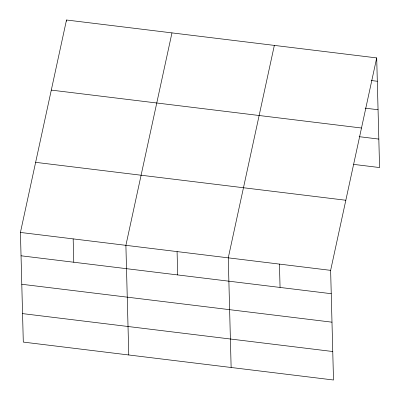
<?xml version="1.0" encoding="UTF-8"?>
<svg xmlns="http://www.w3.org/2000/svg" width="400" height="400" viewBox="0 0 400 400"><rect width="100%" height="100%" fill="white"/><g stroke="black" fill="none" stroke-linecap="round" stroke-linejoin="round"><path stroke-width="0.6" d="M376.7 57.91L330.63 270.355L333.5 380L23.3 342.09L20.43 232.445L66.5 20L376.7 57.91L379.57 167.555L353.67 164.39M171.965 32.89L125.895 245.335L128.77 354.98M274.335 45.4L228.265 257.845L231.135 367.49M371.145 80.505L377.31 81.26M365.105 108.155L378.055 109.735M51.295 90.105L361.495 128.015M359.09 136.665L378.825 139.08M35.63 162.34L345.835 200.25M20.43 232.445L330.63 270.355M21.04 255.79L331.24 293.7M21.785 284.27L331.985 322.18M22.555 313.61L332.755 351.52M279.445 264.1L280.06 287.445M177.08 251.59L177.69 274.935M73.165 238.89L73.775 262.235M66.5 20L66.53 21.23"/></g></svg>
